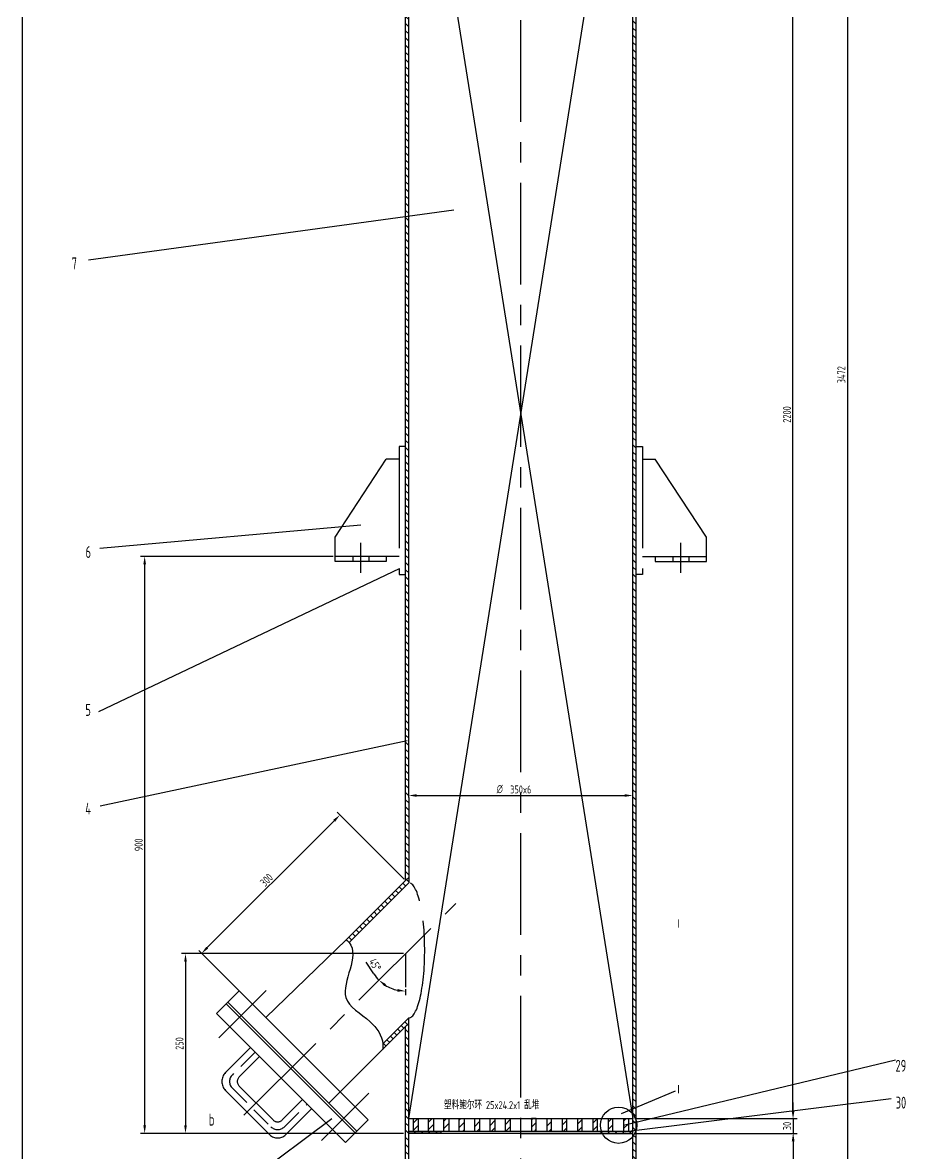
# Model space of a CAD drawing. Extents: x 1431 to 2420, y 1211 to 2052.
# Drawn here: x 1431.4 to 1711.5, y 1394.7 to 1748 of the extents above; entities that cross this region are included whole.
import ezdxf

# ---------------------------------------------------------------- set-up
doc = ezdxf.new("R2010")
doc.units = 0
doc.linetypes.add('CENTER', pattern=[50.8, 31.75, -6.35, 6.35, -6.35])
doc.linetypes.add('DASHED2', pattern=[9.525, 6.35, -3.175])
doc.layers.get('DEFPOINTS').update_dxf_attribs({"linetype": 'CONTINUOUS'})
for name, color, linetype in [('中心线', 1, 'CENTER'), ('中线', 250, 'CONTINUOUS'), ('吊耳', 250, 'CONTINUOUS'), ('喷淋器', 250, 'CENTER'), ('塔体边框', 250, 'CONTINUOUS'), ('填料压紧', 250, 'CONTINUOUS'), ('引线', 250, 'CONTINUOUS'), ('手孔', 250, 'CONTINUOUS'), ('支撑圈', 250, 'CONTINUOUS'), ('标注线', 250, 'CENTER'), ('法兰', 250, 'CONTINUOUS'), ('细实线', 7, 'CONTINUOUS'), ('除沫器支承圈', 250, 'CONTINUOUS')]:
    doc.layers.add(name, color=color, linetype=linetype)
doc.styles.get("Standard").update_dxf_attribs({"font": 'isocp.shx', "width": 0.707, "bigfont": 'hztxt.shx'})
doc.dimstyles.new('ISO-25', dxfattribs={"dimtxt": 2.5, "dimasz": 2.5, "dimexe": 1.25, "dimexo": 0.625, "dimtad": 1, "dimtxsty": 'STANDARD', "dimcen": 2.5, "dimazin": 3, "dimtfac": 1, "dimtmove": 0, "dimatfit": 3})
pattern_1 = [(135, (22.1662, 23.3807), (-1.122532, -1.122532), [])]

# ---------------------------------------------------------------- blocks, each defined once
blk = doc.blocks.new('*D3')
at = {"layer": 'DEFPOINTS', "color": 0, "linetype": 'CONTINUOUS'}
for p in [(1621.95, 1400.98), (1621.95, 1360.99), (1672.06, 1360.99)]:
    blk.add_point(p, dxfattribs=at)
at = {"layer": '标注线', "color": 0, "linetype": 'CONTINUOUS'}
for p, q in [((1622.58, 1400.98), (1673.31, 1400.98)), ((1672.06, 1398.48), (1672.06, 1363.49)), ((1622.58, 1360.99), (1673.31, 1360.99))]:
    blk.add_line(p, q, dxfattribs=at)
for points in [[(1671.64, 1398.48), (1672.47, 1398.48), (1672.06, 1400.98)], [(1671.64, 1363.49), (1672.47, 1363.49), (1672.06, 1360.99)]]:
    blk.add_solid(points, dxfattribs=at)
at = {"layer": '标注线', "color": 0, "linetype": 'CONTINUOUS', "insert": (1670.18, 1380.98), "char_height": 2.5, "attachment_point": 5, "rotation": 90}
blk.add_mtext('200', dxfattribs=at)
blk = doc.blocks.new('*D4')
at = {"layer": 'DEFPOINTS', "color": 0, "linetype": 'CONTINUOUS'}
for p in [(1621.95, 1405.58), (1621.95, 1400.98), (1672.02, 1400.98)]:
    blk.add_point(p, dxfattribs=at)
at = {"layer": '手孔', "color": 0, "linetype": 'CONTINUOUS'}
for p, q in [((1672.02, 1408.08), (1672.02, 1410.58)), ((1622.58, 1405.58), (1673.27, 1405.58)), ((1672.02, 1405.58), (1672.02, 1400.98)), ((1622.58, 1400.98), (1673.27, 1400.98)), ((1672.02, 1398.48), (1672.02, 1395.98))]:
    blk.add_line(p, q, dxfattribs=at)
for points in [[(1671.6, 1408.08), (1672.43, 1408.08), (1672.02, 1405.58)], [(1671.6, 1398.48), (1672.43, 1398.48), (1672.02, 1400.98)]]:
    blk.add_solid(points, dxfattribs=at)
at = {"layer": '手孔', "color": 0, "linetype": 'CONTINUOUS', "insert": (1670.14, 1403.28), "char_height": 2.5, "attachment_point": 5, "rotation": 90}
blk.add_mtext('30', dxfattribs=at)
blk = doc.blocks.new('*D5')
at = {"layer": 'DEFPOINTS', "color": 0, "linetype": 'CONTINUOUS'}
for p in [(1621.95, 1845.58), (1671.97, 1845.58), (1621.95, 1405.58)]:
    blk.add_point(p, dxfattribs=at)
at = {"layer": '手孔', "color": 0, "linetype": 'CONTINUOUS'}
for p, q in [((1622.58, 1845.58), (1673.22, 1845.58)), ((1671.97, 1408.08), (1671.97, 1843.08)), ((1622.58, 1405.58), (1673.22, 1405.58))]:
    blk.add_line(p, q, dxfattribs=at)
for points in [[(1671.55, 1843.08), (1672.38, 1843.08), (1671.97, 1845.58)], [(1671.55, 1408.08), (1672.38, 1408.08), (1671.97, 1405.58)]]:
    blk.add_solid(points, dxfattribs=at)
at = {"layer": '手孔', "color": 0, "linetype": 'CONTINUOUS', "insert": (1670.09, 1625.58), "char_height": 2.5, "attachment_point": 5, "rotation": 90}
blk.add_mtext('2200', dxfattribs=at)
blk = doc.blocks.new('*D10')
at = {"layer": 'DEFPOINTS', "color": 0, "linetype": 'CONTINUOUS'}
for p in [(1551.95, 1505.96), (1621.95, 1506.53), (1621.95, 1505.96)]:
    blk.add_point(p, dxfattribs=at)
at = {"layer": '手孔', "color": 0, "linetype": 'CONTINUOUS'}
for p, q in [((1551.95, 1506.58), (1551.95, 1507.78)), ((1554.45, 1506.53), (1619.45, 1506.53)), ((1621.95, 1506.58), (1621.95, 1507.78))]:
    blk.add_line(p, q, dxfattribs=at)
for points in [[(1554.45, 1506.95), (1554.45, 1506.12), (1551.95, 1506.53)], [(1619.45, 1506.95), (1619.45, 1506.12), (1621.95, 1506.53)]]:
    blk.add_solid(points, dxfattribs=at)
at = {"layer": '手孔', "color": 0, "linetype": 'CONTINUOUS', "insert": (1586.95, 1508.41), "char_height": 2.5, "attachment_point": 5}
blk.add_mtext('350x6', dxfattribs=at)
blk = doc.blocks.new('*D11')
at = {"layer": 'DEFPOINTS', "color": 0, "linetype": 'CONTINUOUS'}
for p in [(1550.95, 1457.12), (1482.23, 1400.98), (1550.95, 1400.98)]:
    blk.add_point(p, dxfattribs=at)
at = {"layer": '手孔', "color": 0, "linetype": 'CONTINUOUS'}
for p, q in [((1550.33, 1457.12), (1480.98, 1457.12)), ((1482.23, 1454.62), (1482.23, 1403.48)), ((1550.33, 1400.98), (1480.98, 1400.98))]:
    blk.add_line(p, q, dxfattribs=at)
for points in [[(1481.81, 1454.62), (1482.65, 1454.62), (1482.23, 1457.12)], [(1481.81, 1403.48), (1482.65, 1403.48), (1482.23, 1400.98)]]:
    blk.add_solid(points, dxfattribs=at)
at = {"layer": '手孔', "color": 0, "linetype": 'CONTINUOUS', "insert": (1480.36, 1429.05), "char_height": 2.5, "attachment_point": 5, "rotation": 90}
blk.add_mtext('250', dxfattribs=at)
blk = doc.blocks.new('*D12')
at = {"layer": 'DEFPOINTS', "color": 0, "linetype": 'CONTINUOUS'}
for p in [(1528.95, 1581.25), (1469.47, 1400.98), (1528.95, 1400.98)]:
    blk.add_point(p, dxfattribs=at)
at = {"layer": '手孔', "color": 0, "linetype": 'CONTINUOUS'}
for p, q in [((1528.33, 1581.25), (1468.22, 1581.25)), ((1469.47, 1578.75), (1469.47, 1403.48)), ((1528.33, 1400.98), (1468.22, 1400.98))]:
    blk.add_line(p, q, dxfattribs=at)
for points in [[(1469.06, 1578.75), (1469.89, 1578.75), (1469.47, 1581.25)], [(1469.06, 1403.48), (1469.89, 1403.48), (1469.47, 1400.98)]]:
    blk.add_solid(points, dxfattribs=at)
at = {"layer": '手孔', "color": 0, "linetype": 'CONTINUOUS', "insert": (1467.6, 1491.11), "char_height": 2.5, "attachment_point": 5, "rotation": 90}
blk.add_mtext('900', dxfattribs=at)
blk = doc.blocks.new('*D22')
at = {"layer": 'DEFPOINTS', "color": 0, "linetype": 'CONTINUOUS'}
for p in [(1566.62, 1472.79), (1550.95, 1457.12), (1547.91, 1445.8), (1550.94, 1446.65), (1500.47, 1406.64)]:
    blk.add_point(p, dxfattribs=at)
at = {"layer": '标注线', "color": 0, "linetype": 'CONTINUOUS'}
for p, q in [((1541.1, 1450.78), (1538.7, 1454.51)), ((1550.94, 1446.02), (1550.94, 1444.15))]:
    blk.add_line(p, q, dxfattribs=at)
for start, end in [(212.7523, 225), (237.2477, 257.7234)]:
    blk.add_arc((1550.95, 1457.12), 11.72, start, end, dxfattribs=at)
for points in [[(1544.35, 1446.94), (1544.87, 1447.59), (1542.66, 1448.83)], [(1548.5, 1446.08), (1548.41, 1445.26), (1550.94, 1445.4)]]:
    blk.add_solid(points, dxfattribs=at)
at = {"layer": '标注线', "color": 0, "linetype": 'CONTINUOUS', "insert": (1541.47, 1453.66), "char_height": 2.5, "attachment_point": 5, "rotation": 302.7523}
blk.add_mtext('45°', dxfattribs=at)
blk = doc.blocks.new('*D23')
at = {"layer": 'DEFPOINTS', "color": 0, "linetype": 'CONTINUOUS'}
for p in [(1530.47, 1500.44), (1550.95, 1479.96), (1507.75, 1436.75)]:
    blk.add_point(p, dxfattribs=at)
at = {"layer": '标注线', "color": 0, "linetype": 'CONTINUOUS'}
for p, q in [((1489.03, 1459.01), (1528.7, 1498.67)), ((1550.51, 1480.4), (1529.58, 1501.32)), ((1507.31, 1437.2), (1486.38, 1458.12))]:
    blk.add_line(p, q, dxfattribs=at)
for points in [[(1528.4, 1498.97), (1528.99, 1498.38), (1530.47, 1500.44)], [(1488.74, 1459.3), (1489.33, 1458.71), (1487.26, 1457.24)]]:
    blk.add_solid(points, dxfattribs=at)
at = {"layer": '标注线', "color": 0, "linetype": 'CONTINUOUS', "insert": (1507.54, 1480.16), "char_height": 2.5, "attachment_point": 5, "rotation": 45}
blk.add_mtext('300', dxfattribs=at)
blk = doc.blocks.new('*D30')
at = {"layer": 'DEFPOINTS', "color": 0, "linetype": 'CONTINUOUS'}
for p in [(1586.95, 2000.63), (1586.95, 1275.38), (1688.95, 1275.38)]:
    blk.add_point(p, dxfattribs=at)
at = {"layer": '引线', "color": 0, "linetype": 'CONTINUOUS'}
for p, q in [((1587.58, 2000.63), (1690.2, 2000.63)), ((1688.95, 1998.13), (1688.95, 1277.88)), ((1587.58, 1275.38), (1690.2, 1275.38))]:
    blk.add_line(p, q, dxfattribs=at)
for points in [[(1688.53, 1998.13), (1689.37, 1998.13), (1688.95, 2000.63)], [(1688.53, 1277.88), (1689.37, 1277.88), (1688.95, 1275.38)]]:
    blk.add_solid(points, dxfattribs=at)
at = {"layer": '引线', "color": 0, "linetype": 'CONTINUOUS', "insert": (1687.07, 1638), "char_height": 2.5, "attachment_point": 5, "rotation": 90}
blk.add_mtext('3472', dxfattribs=at)

msp = doc.modelspace()

# ---------------------------------------------------------------- hatches: boundary and pattern name
at = {"layer": '填料压紧', "linetype": 'CONTINUOUS'}
h = msp.add_hatch(dxfattribs=at)
h.set_pattern_fill('ANSI31', color=256, scale=0.5, angle=90)
h.set_pattern_definition(pattern_1)
h.paths.add_polyline_path([(1622.95, 1368.278), (1622.95, 1851.578), (1621.95, 1851.578), (1621.95, 1368.278)])
at = {"layer": '支撑圈', "linetype": 'CONTINUOUS'}
h = msp.add_hatch(dxfattribs=at)
h.set_pattern_fill('ANSI31', color=256, scale=0.5)
h.set_pattern_definition([(45, (22.1662, 23.3807), (-1.122532, 1.122532), [])])
h.paths.add_polyline_path([(1554.85, 1405.578), (1553.35, 1405.578), (1553.35, 1401.578), (1554.85, 1401.578)])
h.paths.add_polyline_path([(1559.65, 1405.578), (1558.15, 1405.578), (1558.15, 1401.578), (1559.65, 1401.578)])
h.paths.add_polyline_path([(1564.45, 1405.578), (1562.95, 1405.578), (1562.95, 1401.578), (1564.45, 1401.578)])
h.paths.add_polyline_path([(1569.25, 1405.578), (1567.75, 1405.578), (1567.75, 1401.578), (1569.25, 1401.578)])
h.paths.add_polyline_path([(1574.05, 1405.578), (1572.55, 1405.578), (1572.55, 1401.578), (1574.05, 1401.578)])
h.paths.add_polyline_path([(1578.85, 1405.578), (1577.35, 1405.578), (1577.35, 1401.578), (1578.85, 1401.578)])
h.paths.add_polyline_path([(1583.65, 1405.578), (1582.15, 1405.578), (1582.15, 1401.578), (1583.65, 1401.578)])
h.paths.add_polyline_path([(1591.75, 1405.578), (1590.25, 1405.578), (1590.25, 1401.578), (1591.75, 1401.578)])
h.paths.add_polyline_path([(1596.55, 1405.578), (1595.05, 1405.578), (1595.05, 1401.578), (1596.55, 1401.578)])
h.paths.add_polyline_path([(1601.35, 1405.578), (1599.85, 1405.578), (1599.85, 1401.578), (1601.35, 1401.578)])
h.paths.add_polyline_path([(1606.15, 1405.578), (1604.65, 1405.578), (1604.65, 1401.578), (1606.15, 1401.578)])
h.paths.add_polyline_path([(1610.95, 1405.578), (1609.45, 1405.578), (1609.45, 1401.578), (1610.95, 1401.578)])
h.paths.add_polyline_path([(1615.75, 1405.578), (1614.25, 1405.578), (1614.25, 1401.578), (1615.75, 1401.578)])
h.paths.add_polyline_path([(1620.55, 1405.578), (1619.05, 1405.578), (1619.05, 1401.578), (1620.55, 1401.578)])
h = msp.add_hatch(dxfattribs=at)
h.set_pattern_fill('ANSI31', color=256, scale=0.5, angle=90)
h.set_pattern_definition(pattern_1)
h.paths.add_polyline_path([(1621.95, 1400.978), (1621.95, 1401.578), (1611.95, 1401.578), (1611.95, 1400.978)])
h.paths.add_polyline_path([(1561.95, 1400.978), (1561.95, 1401.578), (1551.95, 1401.578), (1551.95, 1400.978)])
at = {"layer": '除沫器支承圈', "linetype": 'CONTINUOUS'}
h = msp.add_hatch(dxfattribs=at)
h.set_pattern_fill('ANSI31', color=256, scale=0.5, angle=90)
h.set_pattern_definition(pattern_1)
h.paths.add_polyline_path([(1550.95, 1479.957), (1550.95, 1851.578), (1551.95, 1851.578), (1551.95, 1505.957), (1551.95, 1504.26), (1551.95, 1480.957)])
h = msp.add_hatch(dxfattribs=at)
h.set_pattern_fill('ANSI31', color=256, scale=0.5, angle=90)
h.set_pattern_definition(pattern_1)
edge = h.paths.add_edge_path()
edge.add_spline(control_points=[(1532.46, 1461.467), (1532.759, 1461.19), (1533.057, 1460.914), (1533.309, 1460.619)], knot_values=[0, 0, 0, 0, 1.2, 1.2, 1.2, 1.2], degree=3, periodic=0)
edge.add_line((1533.309, 1460.619), (1551.95, 1479.26))
edge.add_line((1551.95, 1479.26), (1551.95, 1480.957))
edge.add_line((1551.95, 1480.957), (1550.95, 1479.957))
edge.add_line((1550.95, 1479.957), (1532.46, 1461.467))
h = msp.add_hatch(dxfattribs=at)
h.set_pattern_fill('ANSI31', color=256, scale=0.5, angle=90)
h.set_pattern_definition(pattern_1)
edge = h.paths.add_edge_path()
edge.add_line((1551.95, 1437.031), (1543.877, 1428.93))
edge.add_spline(control_points=[(1543.877, 1428.93), (1543.878, 1428.923), (1543.922, 1428.358), (1543.9, 1427.78), (1543.879, 1427.21)], knot_values=[37.1164445, 37.1164445, 37.1164445, 37.1164445, 37.139721, 38.8367773, 38.8367773, 38.8367773, 38.8367773], degree=3, periodic=0)
edge.add_line((1550.94, 1434.338), (1543.88, 1427.243))
edge.add_line((1551.95, 1435.353), (1551.95, 1437.031))
edge.add_line((1551.95, 1435.353), (1550.94, 1434.338))
h = msp.add_hatch(dxfattribs=at)
h.set_pattern_fill('ANSI31', color=256, scale=0.5, angle=90)
h.set_pattern_definition(pattern_1)
edge = h.paths.add_edge_path()
edge.add_line((1551.95, 1435.353), (1550.94, 1434.338))
edge.add_line((1550.95, 1320.978), (1550.95, 1434.328))
edge.add_line((1551.95, 1320.978), (1551.95, 1435.353))
edge.add_line((1551.95, 1320.978), (1550.95, 1320.978))

# ---------------------------------------------------------------- linework, layer by layer
at = {"layer": '中心线'}
msp.add_line((1586.95, 1259.825), (1586.95, 1915.274), dxfattribs=at)
at = {"layer": '中心线', "linetype": 'CENTER'}
for p, q in [((1536.95, 1576.132), (1536.95, 1585.495)), ((1636.95, 1576.132), (1636.95, 1585.495)), ((1500.471, 1406.64), (1566.62, 1472.789)), ((1550.95, 1457.119), (1550.945, 1446.649)), ((1507.383, 1445.636), (1492.604, 1430.857)), ((1539.467, 1413.552), (1524.688, 1398.773))]:
    msp.add_line(p, q, dxfattribs=at)
at = {"layer": '中线', "linetype": 'DASHED2'}
for p, q in [((1503.964, 1426.396), (1496.873, 1419.305)), ((1496.873, 1415.063), (1508.894, 1403.042)), ((1513.136, 1403.042), (1520.227, 1410.133))]:
    msp.add_line(p, q, dxfattribs=at)
for centre, start, end in [((1498.994, 1417.184), 135, 225), ((1511.015, 1405.163), 225, 315)]:
    msp.add_arc(centre, 3, start, end, dxfattribs=at)
at = {"layer": '吊耳', "linetype": 'CENTER'}
for p, q in [((1550.95, 1615.578), (1548.95, 1615.578)), ((1548.95, 1615.578), (1548.95, 1575.578)), ((1622.95, 1615.578), (1624.95, 1615.578)), ((1624.95, 1615.578), (1624.95, 1575.578)), ((1528.95, 1587.251), (1544.95, 1611.651)), ((1548.95, 1611.651), (1544.95, 1611.651)), ((1624.95, 1611.651), (1628.95, 1611.651)), ((1644.95, 1587.251), (1628.95, 1611.651)), ((1528.95, 1581.251), (1528.95, 1587.251)), ((1644.95, 1581.251), (1644.95, 1587.251)), ((1548.95, 1581.251), (1528.95, 1581.251)), ((1528.95, 1579.651), (1528.95, 1581.251)), ((1544.95, 1579.651), (1528.95, 1579.651)), ((1534.45, 1581.251), (1534.45, 1579.651)), ((1539.45, 1581.251), (1539.45, 1579.651)), ((1544.95, 1581.251), (1544.95, 1579.651)), ((1624.95, 1581.251), (1644.95, 1581.251)), ((1628.95, 1581.251), (1628.95, 1579.651)), ((1628.95, 1579.651), (1644.95, 1579.651)), ((1634.45, 1581.251), (1634.45, 1579.651)), ((1639.45, 1581.251), (1639.45, 1579.651)), ((1644.95, 1579.651), (1644.95, 1581.251)), ((1548.95, 1575.578), (1550.95, 1575.578)), ((1624.95, 1575.578), (1622.95, 1575.578))]:
    msp.add_line(p, q, dxfattribs=at)
at = {"layer": '喷淋器', "linetype": 'CENTER'}
msp.add_ellipse((1551.95, 1458.146), major_axis=(0, 21.114), ratio=0.2368064, start_param=3.1415927, end_param=6.2831853, dxfattribs=at)
at = {"layer": '塔体边框', "linetype": 'CONTINUOUS'}
for p, q in [((1550.95, 1479.957), (1550.95, 1851.578)), ((1551.95, 1505.957), (1551.95, 1851.578)), ((1621.95, 1368.278), (1621.95, 1851.578)), ((1622.95, 1368.278), (1622.95, 1851.578)), ((1550.95, 1320.978), (1550.95, 1434.328)), ((1551.95, 1435.353), (1551.95, 1437.031)), ((1551.95, 1320.978), (1551.95, 1435.353)), ((1618.423, 1407.206), (1635.329, 1414.275))]:
    msp.add_line(p, q, dxfattribs=at)
at = {"layer": '塔体边框'}
msp.add_lwpolyline([(1431.356, 2052.047), (2025.356, 2052.047), (2025.356, 1211.047), (1431.356, 1211.047)], close=True, dxfattribs=at)
at = {"layer": '塔体边框', "linetype": 'CONTINUOUS'}
msp.add_circle((1617.52, 1403.507), 5.652, dxfattribs=at)
at = {"layer": '填料压紧', "linetype": 'CONTINUOUS'}
for p, q in [((1551.95, 1845.578), (1621.95, 1405.578)), ((1551.95, 1405.578), (1621.95, 1845.578))]:
    msp.add_line(p, q, dxfattribs=at)
at = {"layer": '引线', "linetype": 'CONTINUOUS'}
for p, q in [((1566.04, 1689.375), (1451.939, 1673.832)), ((1536.95, 1590.98), (1455.467, 1583.665)), ((1548.95, 1577.382), (1455.066, 1532.716)), ((1551.479, 1523.66), (1455.599, 1503.171)), ((1619.05, 1403.578), (1704.003, 1423.955)), ((1619.804, 1401.578), (1702.621, 1411.861)), ((1527.895, 1405.518), (1456.416, 1352.191))]:
    msp.add_line(p, q, dxfattribs=at)
at = {"layer": '手孔', "linetype": 'CENTER'}
for p, q in [((1551.95, 1505.957), (1551.95, 1480.957)), ((1551.95, 1480.957), (1551.95, 1479.26)), ((1502.549, 1427.81), (1494.398, 1419.659)), ((1502.549, 1427.81), (1494.398, 1419.659)), ((1505.378, 1424.982), (1498.994, 1418.598)), ((1505.378, 1424.982), (1498.994, 1418.598)), ((1494.398, 1414.709), (1508.54, 1400.567)), ((1494.398, 1414.709), (1508.54, 1400.567)), ((1498.994, 1415.77), (1509.601, 1405.163)), ((1498.994, 1415.77), (1509.601, 1405.163)), ((1518.813, 1411.547), (1512.429, 1405.163)), ((1518.813, 1411.547), (1512.429, 1405.163)), ((1521.641, 1408.719), (1513.49, 1400.567)), ((1521.641, 1408.719), (1513.49, 1400.567))]:
    msp.add_line(p, q, dxfattribs=at)
at = {"layer": '手孔', "linetype": 'CONTINUOUS'}
for p, q in [((1551.95, 1480.957), (1550.95, 1479.957)), ((1550.95, 1479.957), (1532.46, 1461.467)), ((1551.95, 1479.26), (1533.309, 1460.619)), ((1532.46, 1461.467), (1507.306, 1437.196)), ((1499.014, 1445.488), (1491.943, 1438.417)), ((1499.014, 1445.488), (1491.943, 1438.417)), ((1499.014, 1445.488), (1539.319, 1405.183)), ((1499.014, 1445.488), (1539.319, 1405.183)), ((1499.014, 1445.488), (1539.319, 1405.183)), ((1494.935, 1441.41), (1535.24, 1401.104)), ((1494.935, 1441.41), (1535.24, 1401.104)), ((1495.478, 1441.953), (1535.783, 1401.648)), ((1491.943, 1438.417), (1532.248, 1398.112)), ((1491.943, 1438.417), (1532.248, 1398.112)), ((1551.95, 1437.031), (1543.877, 1428.93)), ((1550.94, 1434.338), (1543.88, 1427.243)), ((1551.95, 1435.353), (1550.94, 1434.338)), ((1543.88, 1427.243), (1527.034, 1410.397)), ((1532.248, 1398.112), (1539.319, 1405.183))]:
    msp.add_line(p, q, dxfattribs=at)
at = {"layer": '手孔', "linetype": 'CENTER'}
for centre, radius, start, end in [((1497.58, 1417.184), 4, 135, 225), ((1497.58, 1417.184), 4, 135, 225), ((1500.408, 1417.184), 2, 135, 225), ((1500.408, 1417.184), 2, 135, 225), ((1511.015, 1406.577), 2, 225, 315), ((1511.015, 1406.577), 2, 225, 315), ((1511.015, 1403.042), 3.5, 225, 315), ((1511.015, 1403.042), 3.5, 225, 315)]:
    msp.add_arc(centre, radius, start, end, dxfattribs=at)
at = {"layer": '手孔', "linetype": 'CONTINUOUS'}
for points, knots in [([(1533.309, 1460.619), (1536.92, 1456.382), (1527.124, 1443.412), (1539.816, 1437.063), (1543.665, 1431.573), (1543.877, 1428.93)], [1.2, 1.2, 1.2, 1.2, 18.4279546, 29.0650355, 37.1164445, 37.1164445, 37.1164445, 37.1164445]), ([(1543.877, 1428.93), (1543.878, 1428.923), (1543.922, 1428.358), (1543.9, 1427.78), (1543.879, 1427.21)], [37.1164445, 37.1164445, 37.1164445, 37.1164445, 37.139721, 38.8367773, 38.8367773, 38.8367773, 38.8367773])]:
    msp.add_open_spline(points, degree=3, knots=knots, dxfattribs=at)
msp.add_open_spline([(1532.46, 1461.467), (1532.759, 1461.19), (1533.057, 1460.914), (1533.309, 1460.619)], degree=3, dxfattribs=at)
at = {"layer": '支撑圈', "linetype": 'CONTINUOUS'}
for p, q in [((1551.95, 1405.578), (1621.95, 1405.578)), ((1553.35, 1405.578), (1553.35, 1401.578)), ((1554.85, 1405.578), (1554.85, 1401.578)), ((1558.15, 1401.578), (1558.15, 1405.578)), ((1559.65, 1405.578), (1559.65, 1401.578)), ((1562.95, 1401.578), (1562.95, 1405.578)), ((1562.95, 1401.578), (1562.95, 1405.578)), ((1564.45, 1405.578), (1564.45, 1401.578)), ((1567.75, 1401.578), (1567.75, 1405.578)), ((1569.25, 1405.578), (1569.25, 1401.578)), ((1572.55, 1401.578), (1572.55, 1405.578)), ((1574.05, 1405.578), (1574.05, 1401.578)), ((1577.35, 1401.578), (1577.35, 1405.578)), ((1577.35, 1401.578), (1577.35, 1405.578)), ((1578.85, 1405.578), (1578.85, 1401.578)), ((1582.15, 1401.578), (1582.15, 1405.578)), ((1583.65, 1405.578), (1583.65, 1401.578)), ((1586.95, 1401.578), (1586.95, 1405.578)), ((1591.75, 1405.578), (1590.25, 1405.578)), ((1590.25, 1405.578), (1590.25, 1401.578)), ((1591.75, 1401.578), (1591.75, 1405.578)), ((1595.05, 1405.578), (1595.05, 1401.578)), ((1596.55, 1401.578), (1596.55, 1405.578)), ((1599.85, 1405.578), (1599.85, 1401.578)), ((1601.35, 1401.578), (1601.35, 1405.578)), ((1604.65, 1405.578), (1604.65, 1401.578)), ((1606.15, 1401.578), (1606.15, 1405.578)), ((1609.45, 1405.578), (1609.45, 1401.578)), ((1610.95, 1401.578), (1610.95, 1405.578)), ((1614.25, 1405.578), (1614.25, 1401.578)), ((1615.75, 1401.578), (1615.75, 1405.578)), ((1619.05, 1405.578), (1619.05, 1401.578)), ((1620.55, 1405.578), (1620.55, 1401.578)), ((1621.95, 1401.578), (1551.95, 1401.578)), ((1551.95, 1401.578), (1561.95, 1401.578)), ((1621.95, 1400.978), (1551.95, 1400.978)), ((1561.95, 1401.578), (1561.95, 1400.978)), ((1586.95, 1400.978), (1621.95, 1400.978)), ((1611.95, 1401.578), (1611.95, 1400.978))]:
    msp.add_line(p, q, dxfattribs=at)
at = {"layer": '法兰', "linetype": 'CONTINUOUS'}
msp.add_line((1586.95, 1636.778), (1586.95, 1636.778), dxfattribs=at)

# ---------------------------------------------------------------- texts
at = {"layer": '引线', "linetype": 'CONTINUOUS', "attachment_point": 1}
for s, width, insert, char_height in [('7', 6.97217, (1446.673, 1674.64), 3.718), ('6', 9.08124, (1451.01, 1584.473), 3.718), ('5', 4.85257, (1450.96, 1535.136), 3.718), ('4', 5.2853, (1450.925, 1504.324), 3.718), ('29', 6.16782, (1704.003, 1423.955), 3.7179), ('30', 5.20012, (1704.053, 1412.435), 3.7179), ('b', 8.75728, (1489.517, 1407.125), 3.718)]:
    msp.add_mtext_dynamic_manual_height_columns(s, width=width, gutter_width=12.5, heights=[0], dxfattribs=dict(at, insert=insert, char_height=char_height))
at = {"layer": '引线', "linetype": 'CONTINUOUS', "insert": (1579.44, 1509.885), "char_height": 2.5, "width": 2.5677, "attachment_point": 1}
msp.add_mtext('{\\fArial|b0|i0|c0|p34;∅}', dxfattribs=at)
at = {"layer": '手孔', "linetype": 'CONTINUOUS', "insert": (1562.943, 1411.042), "char_height": 2.5, "attachment_point": 1}
msp.add_mtext_dynamic_manual_height_columns('塑料鲍尔环 25{\\H0.95833x;x}24.2{\\H0.95833x;x}1 乱堆', width=53.28131, gutter_width=12.5, heights=[3.25], dxfattribs=at)
at = {"layer": '细实线', "color": 0, "char_height": 2.5, "attachment_point": 1}
for insert in [(1633.908, 1467.497), (1633.824, 1415.747)]:
    msp.add_mtext_dynamic_manual_height_columns(' Ⅰ', width=5.50678, gutter_width=12.5, heights=[0], dxfattribs=dict(at, insert=insert))

# ---------------------------------------------------------------- dimensions: what is measured, and where the dimension line sits
at = {"layer": '引线', "linetype": 'CONTINUOUS'}
dim = msp.add_linear_dim(base=(1688.949, 1275.378), p1=(1586.95, 2000.627), p2=(1586.95, 1275.378), angle=90, text='3472', dimstyle='ISO-25', dxfattribs=at)
dim.commit()
dim.dimension.update_dxf_attribs({"geometry": '*D30', "text_midpoint": (1687.074, 1638.003)})
at = {"layer": '手孔', "linetype": 'CONTINUOUS'}
for base, p1, p2, text, picture, middle in [((1671.966, 1845.578), (1621.95, 1405.578), (1621.95, 1845.578), '2200', '*D5', (1670.091, 1625.578)), ((1469.473, 1400.978), (1528.95, 1581.251), (1528.95, 1400.978), '900', '*D12', (1467.598, 1491.115)), ((1482.231, 1400.978), (1550.95, 1457.119), (1550.95, 1400.978), '250', '*D11', (1480.356, 1429.049)), ((1672.018, 1400.978), (1621.95, 1405.578), (1621.95, 1400.978), '30', '*D4', (1670.143, 1403.278))]:
    dim = msp.add_linear_dim(base=base, p1=p1, p2=p2, angle=90, text=text, dimstyle='ISO-25', dxfattribs=at)
    dim.commit()
    dim.dimension.update_dxf_attribs({"geometry": picture, "text_midpoint": middle})
dim = msp.add_linear_dim(base=(1621.95, 1506.533), p1=(1551.95, 1505.957), p2=(1621.95, 1505.957), text='350x6', dimstyle='ISO-25', dxfattribs=at)
dim.commit()
dim.dimension.update_dxf_attribs({"geometry": '*D10', "text_midpoint": (1586.95, 1506.533), "dimtype": 160})
at = {"layer": '标注线', "linetype": 'CONTINUOUS'}
dim = msp.add_aligned_dim(p1=(1507.748, 1436.755), p2=(1550.95, 1479.957), distance=28.967, text='300', dimstyle='ISO-25', dxfattribs=at)
dim.commit()
dim.dimension.update_dxf_attribs({"geometry": '*D23', "text_midpoint": (1507.54, 1480.164)})
dim = msp.add_angular_dim_2l(base=(1547.913, 1445.802), line1=((1550.95, 1457.119), (1550.945, 1446.649)), line2=((1500.471, 1406.64), (1566.62, 1472.789)), dimstyle='ISO-25', dxfattribs=at)
dim.commit()
dim.dimension.update_dxf_attribs({"geometry": '*D22', "text_midpoint": (1541.474, 1453.658)})
dim = msp.add_linear_dim(base=(1672.056, 1360.99), p1=(1621.95, 1400.978), p2=(1621.95, 1360.99), angle=90, text='200', dimstyle='ISO-25', dxfattribs=at)
dim.commit()
dim.dimension.update_dxf_attribs({"geometry": '*D3', "text_midpoint": (1670.181, 1380.984)})

doc.saveas('drawing.dxf')
